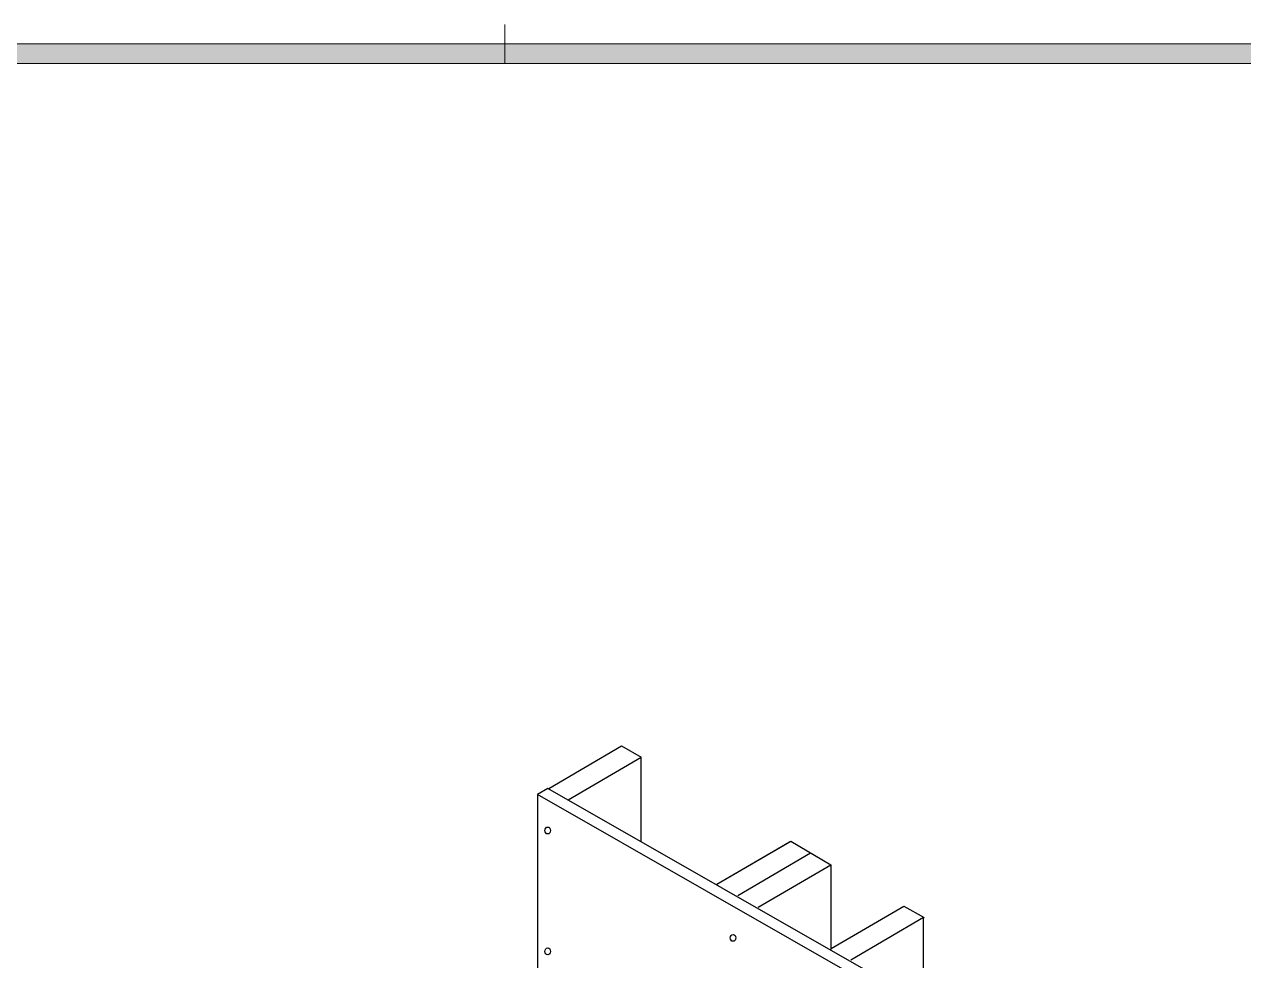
# Model space of a CAD drawing. Header units: inches. Extents: x -24 to 76, y -57 to 19.
# Drawn here: x 59.66 to 67.44, y 13.2 to 19.18 of the extents above; entities that cross this region are included whole.
import ezdxf

# ---------------------------------------------------------------- set-up
doc = ezdxf.new("R2010")
doc.units = ezdxf.units.IN
doc.header["$MEASUREMENT"] = 0
for name, color, linetype, lineweight in [('G-ANNO-TTLB', 7, 'Continuous', 0), ('TYVEK', 7, 'Continuous', 0), ('WALL SCRATCH', 7, 'Continuous', 0)]:
    doc.layers.add(name, color=color, linetype=linetype, lineweight=lineweight)

msp = doc.modelspace()

# ---------------------------------------------------------------- hatches: boundary and pattern name
at = {"layer": 'G-ANNO-TTLB', "true_color": 0xff00ff, "transparency": 33554687}
h = msp.add_hatch(color=6, dxfattribs=at)
edge = h.paths.add_edge_path()
edge.add_spline(control_points=[(71.2893, -15.0744), (71.2893, -15.0744), (30.6016, -15.0744), (30.6016, -15.0744), (30.6016, -15.0744), (30.6016, 19.0506), (30.6016, 19.0506), (30.6016, 19.0506), (71.2893, 19.0506), (71.2893, 19.0506), (71.2893, 19.0506), (71.2893, -15.0744), (71.2893, -15.0744)], knot_values=[0, 0, 0, 0, 1, 1, 1, 2, 2, 2, 3, 3, 3, 4, 4, 4, 4], degree=3, periodic=0)
edge = h.paths.add_edge_path()
edge.add_spline(control_points=[(30.7266, 18.9256), (30.7266, 18.9256), (30.7266, -14.9494), (30.7266, -14.9494), (30.7266, -14.9494), (71.1643, -14.9494), (71.1643, -14.9494), (71.1643, -14.9494), (71.1643, 18.9256), (71.1643, 18.9256), (71.1643, 18.9256), (30.7266, 18.9256), (30.7266, 18.9256)], knot_values=[0, 0, 0, 0, 1, 1, 1, 2, 2, 2, 3, 3, 3, 4, 4, 4, 4], degree=3, periodic=0)
edge.add_line((30.7266, 18.9256), (30.7266, 18.9256))

# ---------------------------------------------------------------- linework, layer by layer
at = {"layer": 'G-ANNO-TTLB', "color": 6, "lineweight": 9, "true_color": 0xff00ff}
for p, q in [((62.7266, 18.9256), (62.7266, 19.1756)), ((71.2893, 19.0506), (30.6016, 19.0506)), ((71.1643, 18.9256), (30.7266, 18.9256)), ((30.7266, 18.9256), (71.1643, 18.9256))]:
    msp.add_line(p, q, dxfattribs=at)
at = {"layer": 'G-ANNO-TTLB'}
for points in [[(71.2893, -15.0744), (71.2893, -15.0744), (30.6016, -15.0744), (30.6016, -15.0744), (30.6016, -15.0744), (30.6016, 19.0506), (30.6016, 19.0506), (30.6016, 19.0506), (71.2893, 19.0506), (71.2893, 19.0506), (71.2893, 19.0506), (71.2893, -15.0744), (71.2893, -15.0744)], [(30.7266, 18.9256), (30.7266, 18.9256), (30.7266, -14.9494), (30.7266, -14.9494), (30.7266, -14.9494), (71.1643, -14.9494), (71.1643, -14.9494), (71.1643, -14.9494), (71.1643, 18.9256), (71.1643, 18.9256), (71.1643, 18.9256), (30.7266, 18.9256), (30.7266, 18.9256)]]:
    msp.add_open_spline(points, degree=3, knots=[0, 0, 0, 0, 1, 1, 1, 2, 2, 2, 3, 3, 3, 4, 4, 4, 4], dxfattribs=at)
at = {"layer": 'TYVEK', "color": 33, "lineweight": 25, "true_color": 0xcc9966}
for p, q in [((63.0092, 14.2972), (63.4732, 14.5689)), ((63.0093, 14.2972), (63.4733, 14.569)), ((63.4732, 14.5689), (63.5979, 14.497)), ((63.1307, 14.2235), (63.5979, 14.497)), ((63.5976, 13.9572), (63.5976, 14.4952)), ((64.0816, 13.6848), (64.5529, 13.9607)), ((64.0816, 13.6848), (64.5456, 13.9566)), ((64.5529, 13.9607), (64.8093, 13.8101)), ((64.2141, 13.6132), (64.68, 13.886)), ((64.3453, 13.5384), (64.8093, 13.8101)), ((64.8093, 13.8099), (64.8093, 13.2694)), ((64.8119, 13.274), (65.2759, 13.5457)), ((64.9363, 13.2026), (65.4003, 13.4744)), ((65.2759, 13.5457), (65.4038, 13.4723)), ((65.4006, 12.9353), (65.4003, 13.4744))]:
    msp.add_line(p, q, dxfattribs=at)
at = {"layer": 'WALL SCRATCH', "color": 2, "lineweight": 25, "true_color": 0xffff00}
for p, q in [((63.0017, 14.2967), (62.9349, 14.258)), ((62.9349, 14.258), (62.9349, 8.3936)), ((66.6681, 12.1263), (62.9349, 14.258)), ((66.7394, 12.1614), (63.0017, 14.2967))]:
    msp.add_line(p, q, dxfattribs=at)
at = {"layer": 'WALL SCRATCH', "color": 252, "lineweight": 25, "true_color": 0x848484}
for centre in [(63.0011, 14.0285), (64.1843, 13.343), (63.0011, 13.2564)]:
    msp.add_ellipse(centre, major_axis=(0, 0.0221), ratio=0.812499, dxfattribs=at)

doc.saveas('drawing.dxf')
